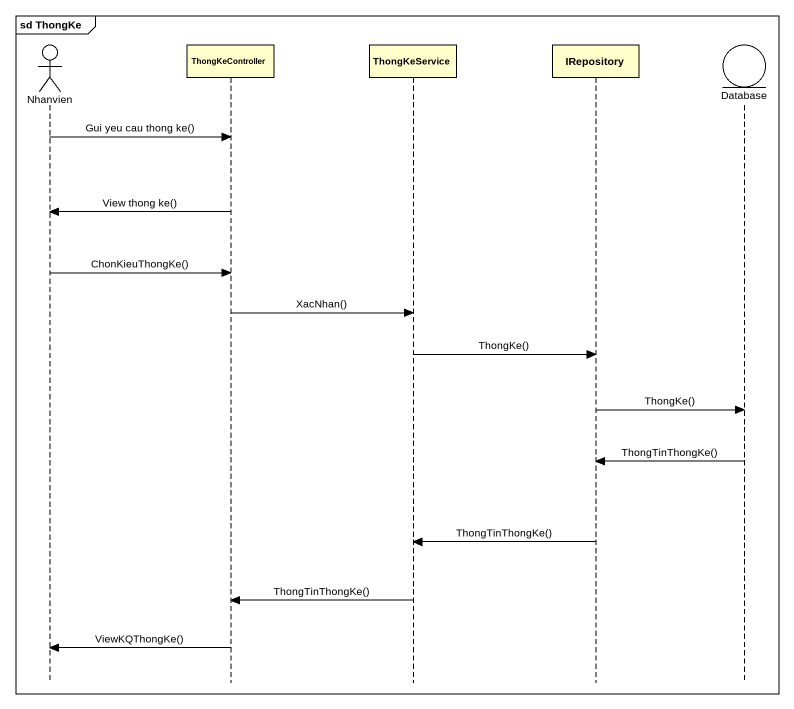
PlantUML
@startuml
mainframe sd ThongKe
hide footbox
actor Nhanvien
participant ThongKeController
participant ThongKeService
participant IRepository
entity "Database" as Database_

Nhanvien -> ThongKeController : Gui yeu cau thong ke()
ThongKeController -> Nhanvien : View thong ke()
Nhanvien -> ThongKeController : ChonKieuThongKe()
ThongKeController -> ThongKeService : XacNhan()
ThongKeService -> IRepository : ThongKe()
IRepository -> Database_ : ThongKe()
Database_ -> IRepository : ThongTinThongKe()
IRepository -> ThongKeService : ThongTinThongKe()
ThongKeService -> ThongKeController : ThongTinThongKe()
ThongKeController -> Nhanvien : ViewKQThongKe()
@enduml
